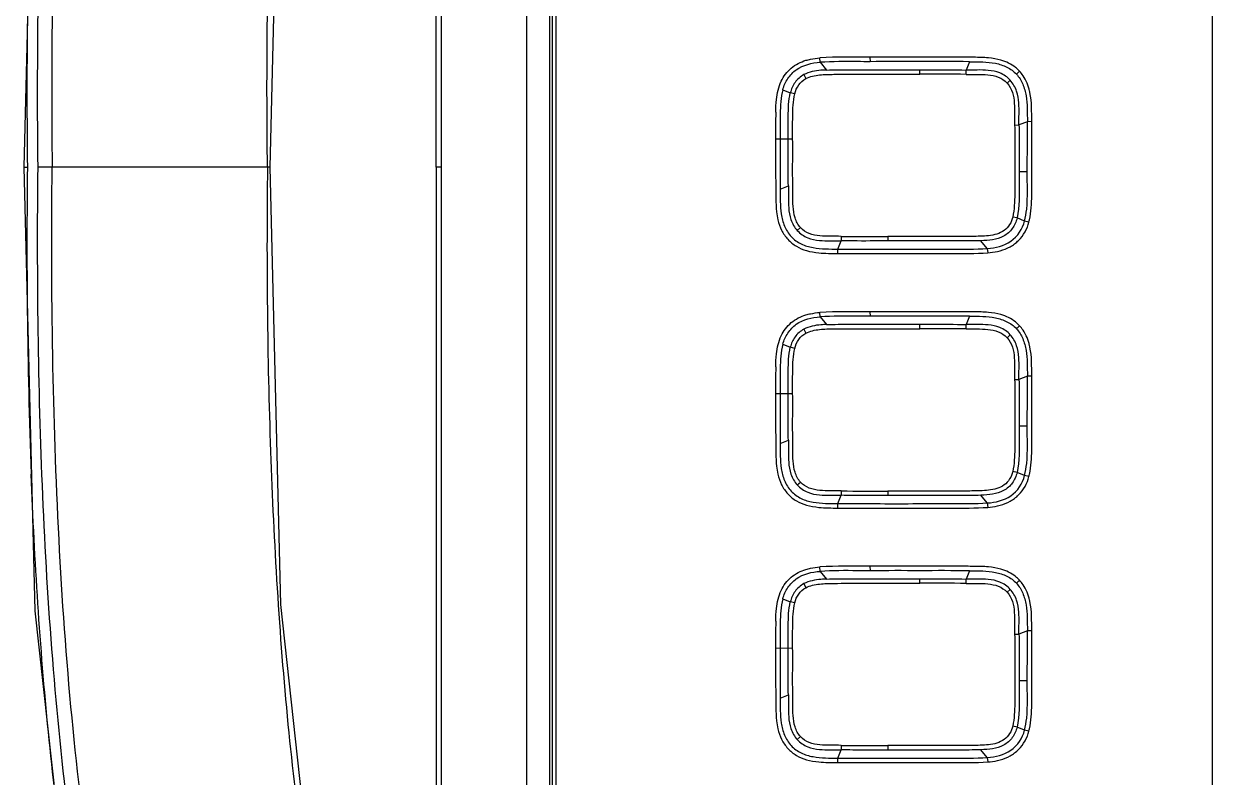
# Model space of a CAD drawing. Header units: millimetres. Extents: x 7426 to 8300, y 123 to 421.
# Drawn here: x 7946.02 to 7963.43, y 331.4 to 342.43 of the extents above; entities that cross this region are included whole.
import ezdxf

# ---------------------------------------------------------------- set-up
doc = ezdxf.new("R2010")
doc.units = ezdxf.units.MM
doc.layers.add('20_ALL_FEATURES', color=7, linetype='Continuous')

msp = doc.modelspace()

# ---------------------------------------------------------------- linework, layer by layer
at = {"layer": '20_ALL_FEATURES', "color": 7, "linetype": 'Continuous'}
for p, q in [((7963.407, 322.224), (7963.407, 358.437)), ((7953.712, 330.492), (7953.712, 350.168)), ((7953.749, 350.168), (7953.749, 330.492)), ((7953.799, 350.168), (7953.799, 330.492)), ((7957.668, 341.865), (7957.663, 341.93)), ((7957.668, 341.865), (7957.76, 341.752)), ((7958.396, 341.939), (7958.397, 341.874)), ((7959.853, 341.874), (7959.805, 341.752)), ((7957.429, 341.685), (7957.459, 341.626)), ((7959.125, 341.691), (7959.126, 341.756)), ((7959.804, 341.688), (7959.805, 341.752)), ((7960.538, 341.691), (7960.585, 341.734)), ((7960.448, 341.602), (7960.401, 341.56)), ((7957.121, 341.464), (7957.231, 341.419)), ((7957.295, 341.404), (7957.231, 341.419)), ((7960.699, 340.996), (7960.576, 340.948)), ((7960.763, 340.997), (7960.699, 340.996)), ((7960.512, 340.946), (7960.576, 340.948)), ((7957.265, 340.739), (7957.016, 340.738)), ((7946.017, 340.33), (7946.069, 340.33)), ((7946.017, 340.33), (7946.069, 340.33)), ((7949.619, 340.33), (7946.221, 340.33)), ((7952.124, 340.33), (7952.049, 340.33)), ((7960.579, 340.268), (7960.697, 340.268)), ((7957.082, 340.01), (7957.203, 340.058)), ((7960.548, 339.587), (7960.484, 339.601)), ((7960.659, 339.542), (7960.548, 339.587)), ((7957.333, 339.404), (7957.38, 339.446)), ((7960.722, 339.527), (7960.659, 339.542)), ((7957.928, 339.132), (7957.976, 339.254)), ((7957.977, 339.318), (7957.976, 339.254)), ((7958.655, 339.315), (7958.655, 339.25)), ((7960.113, 339.141), (7960.02, 339.254)), ((7957.927, 339.067), (7957.928, 339.132)), ((7960.113, 339.141), (7960.118, 339.077)), ((7957.668, 338.14), (7957.663, 338.205)), ((7958.396, 338.214), (7958.397, 338.149)), ((7957.668, 338.14), (7957.76, 338.027)), ((7959.125, 337.966), (7959.126, 338.031)), ((7959.804, 337.963), (7959.805, 338.027)), ((7959.853, 338.149), (7959.805, 338.027)), ((7957.429, 337.96), (7957.459, 337.901)), ((7960.448, 337.877), (7960.401, 337.835)), ((7960.538, 337.966), (7960.585, 338.009)), ((7957.121, 337.739), (7957.231, 337.694)), ((7957.295, 337.679), (7957.231, 337.694)), ((7960.512, 337.221), (7960.576, 337.223)), ((7960.699, 337.271), (7960.576, 337.223)), ((7960.763, 337.272), (7960.699, 337.271)), ((7957.265, 337.014), (7957.016, 337.013)), ((7960.579, 336.543), (7960.697, 336.543)), ((7957.082, 336.285), (7957.203, 336.333)), ((7960.548, 335.862), (7960.484, 335.876)), ((7960.659, 335.817), (7960.548, 335.862)), ((7960.722, 335.802), (7960.659, 335.817)), ((7957.333, 335.679), (7957.38, 335.721)), ((7957.977, 335.593), (7957.976, 335.529)), ((7958.655, 335.59), (7958.655, 335.525)), ((7957.927, 335.342), (7957.928, 335.407)), ((7957.928, 335.407), (7957.976, 335.529)), ((7960.113, 335.416), (7960.02, 335.529)), ((7960.113, 335.416), (7960.118, 335.352)), ((7957.668, 334.415), (7957.663, 334.48)), ((7957.668, 334.415), (7957.76, 334.302)), ((7958.396, 334.489), (7958.397, 334.424)), ((7959.853, 334.424), (7959.805, 334.302)), ((7957.429, 334.235), (7957.459, 334.176)), ((7959.125, 334.241), (7959.126, 334.306)), ((7959.804, 334.238), (7959.805, 334.302)), ((7960.538, 334.241), (7960.585, 334.284)), ((7957.121, 334.014), (7957.231, 333.969)), ((7960.448, 334.152), (7960.401, 334.11)), ((7957.295, 333.954), (7957.231, 333.969)), ((7960.512, 333.496), (7960.576, 333.498)), ((7960.699, 333.546), (7960.576, 333.498)), ((7960.763, 333.547), (7960.699, 333.546)), ((7957.265, 333.289), (7957.016, 333.288)), ((7960.579, 332.818), (7960.697, 332.818)), ((7957.082, 332.56), (7957.203, 332.608)), ((7960.548, 332.137), (7960.484, 332.151)), ((7960.659, 332.092), (7960.548, 332.137)), ((7957.333, 331.954), (7957.38, 331.996)), ((7960.722, 332.077), (7960.659, 332.092)), ((7957.928, 331.682), (7957.976, 331.804)), ((7957.977, 331.868), (7957.976, 331.804)), ((7958.655, 331.865), (7958.655, 331.8)), ((7960.113, 331.691), (7960.02, 331.804)), ((7957.927, 331.617), (7957.928, 331.682)), ((7960.113, 331.691), (7960.118, 331.627))]:
    msp.add_line(p, q, dxfattribs=at)
for points in [[(7950.033, 358.23), (7949.647, 358.185), (7949.173, 357.988), (7948.722, 357.616), (7948.297, 357.039), (7947.901, 356.234), (7947.522, 355.147), (7947.125, 353.637), (7946.67, 351.296), (7946.178, 346.822), (7946.017, 340.33)], [(7949.619, 340.33), (7949.775, 346.732), (7950.27, 351.243), (7950.715, 353.523), (7951.083, 354.928), (7951.293, 355.548)], [(7946.017, 340.33), (7946.178, 333.839), (7946.67, 329.364), (7947.125, 327.023), (7947.522, 325.513), (7947.901, 324.426), (7948.297, 323.621), (7948.722, 323.045), (7949.173, 322.673), (7949.647, 322.476), (7950.033, 322.43)], [(7951.293, 325.113), (7951.083, 325.733), (7950.715, 327.137), (7950.27, 329.418), (7949.775, 333.928), (7949.619, 340.33)]]:
    msp.add_lwpolyline(points, dxfattribs=at)
for centre, radius, start, end in [((12435.204, 344.763), 4483.082, 179.893245, 180.056657), ((8034.903, 341.433), 88.84, 179.35769, 180.71101), ((7959.86, 341.24), 0.895, 11.7077, 13.0723), ((7969.004, 340.891), 11.989, 178.8381, 180.7285), ((8034.911, 339.228), 88.848, 179.28903, 180.64392), ((7959.535, 339.815), 1.221, 346.3544, 347.9492), ((7960.091, 339.876), 0.797, 282.456, 285.4024), ((8033.441, 339.13), 87.377, 180.59096, 182.16046), ((7959.86, 337.515), 0.895, 11.7077, 13.0729), ((7969.004, 337.166), 11.989, 178.8381, 180.7285), ((7959.535, 336.09), 1.221, 346.3544, 347.9496), ((7960.091, 336.151), 0.797, 282.4561, 285.4024), ((7959.86, 333.79), 0.895, 11.7077, 13.0734), ((7969.004, 333.441), 11.989, 178.8381, 180.7285), ((7959.535, 332.365), 1.221, 346.3544, 347.95), ((7960.091, 332.426), 0.797, 282.4562, 285.4024)]:
    msp.add_arc(centre, radius, start, end, dxfattribs=at)
for points, knots in [([(7985.282, 321.799), (7983.233, 321.799), (7980.159, 321.799), (7976.06, 321.799), (7972.986, 321.799), (7969.913, 321.799), (7966.839, 321.799), (7964.277, 321.799), (7962.228, 321.799), (7960.691, 321.799), (7959.154, 321.799), (7957.618, 321.804), (7956.333, 321.826), (7955.319, 321.973), (7954.587, 322.229), (7953.995, 322.745), (7953.649, 323.443), (7953.478, 324.195), (7953.411, 324.961), (7953.393, 325.729), (7953.381, 326.754), (7953.372, 328.547), (7953.375, 331.108), (7953.374, 334.183), (7953.375, 337.256), (7953.374, 340.33), (7953.375, 343.404), (7953.374, 346.478), (7953.375, 349.551), (7953.372, 352.113), (7953.381, 353.907), (7953.393, 354.931), (7953.411, 355.699), (7953.478, 356.465), (7953.648, 357.216), (7953.994, 357.914), (7954.586, 358.433), (7955.322, 358.688), (7956.336, 358.834), (7957.619, 358.857), (7959.153, 358.861), (7960.691, 358.862), (7962.228, 358.862), (7964.277, 358.862), (7966.839, 358.862), (7969.913, 358.862), (7972.986, 358.862), (7976.06, 358.862), (7980.159, 358.862), (7983.233, 358.862), (7985.282, 358.862)], [0, 0, 0, 0, 0.062517, 0.093776, 0.125034, 0.156293, 0.187552, 0.21881, 0.23444, 0.250071, 0.265698, 0.281326, 0.296961, 0.304806, 0.312556, 0.320276, 0.32808, 0.335905, 0.343705, 0.351523, 0.359333, 0.374956, 0.406226, 0.437483, 0.468742, 0.5, 0.531259, 0.562517, 0.593774, 0.625025, 0.640673, 0.648483, 0.656295, 0.664089, 0.671906, 0.679693, 0.687443, 0.695242, 0.703089, 0.718652, 0.73431, 0.749928, 0.765561, 0.781189, 0.812448, 0.843707, 0.874966, 0.906224, 0.937483, 1, 1, 1, 1]), ([(7949.935, 357.88), (7949.78, 357.88), (7949.458, 357.829), (7949.025, 357.573), (7948.665, 357.191), (7948.267, 356.566), (7947.901, 355.681), (7947.567, 354.568), (7947.283, 353.426), (7947.042, 352.266), (7946.84, 351.094), (7946.618, 349.516), (7946.418, 347.529), (7946.277, 345.134), (7946.214, 342.733), (7946.211, 341.131), (7946.221, 340.33)], [0, 0, 0, 0, 0.024943, 0.05115, 0.07914, 0.108558, 0.169653, 0.232141, 0.295174, 0.358582, 0.42227, 0.486163, 0.614338, 0.742805, 0.871388, 1, 1, 1, 1]), ([(7950.033, 357.73), (7949.888, 357.73), (7949.587, 357.682), (7949.181, 357.443), (7948.841, 357.08), (7948.458, 356.478), (7948.1, 355.612), (7947.771, 354.514), (7947.489, 353.381), (7947.25, 352.228), (7947.05, 351.062), (7946.828, 349.491), (7946.629, 347.511), (7946.488, 345.123), (7946.425, 342.728), (7946.422, 341.129), (7946.433, 340.33)], [0, 0, 0, 0, 0.023606, 0.048307, 0.075034, 0.103573, 0.163883, 0.226339, 0.289659, 0.353409, 0.417485, 0.481807, 0.61094, 0.740475, 0.870209, 1, 1, 1, 1]), ([(7949.582, 340.33), (7949.566, 341.626), (7949.588, 344.215), (7949.763, 347.446), (7950.041, 350.01), (7950.331, 351.911), (7950.655, 353.471), (7950.974, 354.694), (7951.158, 355.293), (7951.262, 355.587)], [0, 0, 0, 0, 0.252203, 0.503932, 0.629338, 0.754143, 0.877991, 0.939375, 1, 1, 1, 1]), ([(7957.097, 341.587), (7957.132, 341.66), (7957.233, 341.794), (7957.382, 341.871), (7957.459, 341.894)], [0, 0, 0, 0, 0.500046, 1, 1, 1, 1]), ([(7957.121, 341.464), (7957.136, 341.522), (7957.186, 341.633), (7957.356, 341.812), (7957.546, 341.858), (7957.668, 341.865)], [0, 0, 0, 0, 0.248711, 0.495232, 1, 1, 1, 1]), ([(7958.397, 341.874), (7958.335, 341.874), (7958.092, 341.875), (7957.849, 341.878), (7957.668, 341.865)], [0, 0, 0, 0, 0.25249, 1, 1, 1, 1]), ([(7960.13, 341.93), (7960.058, 341.937), (7959.914, 341.938), (7959.697, 341.94), (7959.48, 341.94), (7959.191, 341.94), (7958.83, 341.94), (7958.541, 341.94), (7958.396, 341.939)], [0, 0, 0, 0, 0.124941, 0.249888, 0.374902, 0.499916, 0.749955, 1, 1, 1, 1]), ([(7959.853, 341.874), (7959.61, 341.876), (7959.125, 341.874), (7958.639, 341.876), (7958.397, 341.874)], [0, 0, 0, 0, 0.499917, 1, 1, 1, 1]), ([(7959.853, 341.874), (7959.918, 341.874), (7960.044, 341.874), (7960.23, 341.857), (7960.402, 341.804), (7960.5, 341.734), (7960.538, 341.691)], [0, 0, 0, 0, 0.265451, 0.520375, 0.764192, 1, 1, 1, 1]), ([(7960.585, 341.734), (7960.567, 341.755), (7960.489, 341.828), (7960.389, 341.875), (7960.312, 341.897)], [0, 0, 0, 0, 0.252349, 1, 1, 1, 1]), ([(7957.429, 341.685), (7957.379, 341.657), (7957.291, 341.579), (7957.244, 341.473), (7957.231, 341.419)], [0, 0, 0, 0, 0.505368, 1, 1, 1, 1]), ([(7957.76, 341.752), (7957.733, 341.752), (7957.621, 341.746), (7957.505, 341.724), (7957.429, 341.685)], [0, 0, 0, 0, 0.238748, 1, 1, 1, 1]), ([(7957.459, 341.626), (7957.521, 341.658), (7957.66, 341.687), (7957.868, 341.689), (7958.078, 341.692), (7958.358, 341.69), (7958.707, 341.692), (7958.986, 341.691), (7959.125, 341.691)], [0, 0, 0, 0, 0.123776, 0.2487, 0.374088, 0.499483, 0.749862, 1, 1, 1, 1]), ([(7957.76, 341.752), (7957.875, 341.756), (7958.103, 341.757), (7958.558, 341.755), (7958.899, 341.756), (7959.126, 341.756)], [0, 0, 0, 0, 0.251571, 0.501285, 1, 1, 1, 1]), ([(7959.126, 341.756), (7959.182, 341.756), (7959.409, 341.756), (7959.635, 341.757), (7959.805, 341.752)], [0, 0, 0, 0, 0.249089, 1, 1, 1, 1]), ([(7959.804, 341.688), (7959.856, 341.687), (7959.961, 341.689), (7960.119, 341.686), (7960.275, 341.658), (7960.367, 341.599), (7960.401, 341.56)], [0, 0, 0, 0, 0.25084, 0.501437, 0.751457, 1, 1, 1, 1]), ([(7960.448, 341.602), (7960.408, 341.649), (7960.303, 341.719), (7960.077, 341.762), (7959.912, 341.749), (7959.805, 341.752)], [0, 0, 0, 0, 0.273354, 0.530096, 1, 1, 1, 1]), ([(7960.538, 341.691), (7960.578, 341.649), (7960.64, 341.547), (7960.685, 341.373), (7960.698, 341.187), (7960.698, 341.06), (7960.699, 340.996)], [0, 0, 0, 0, 0.236253, 0.480249, 0.734815, 1, 1, 1, 1]), ([(7960.732, 341.443), (7960.713, 341.523), (7960.673, 341.628), (7960.604, 341.714), (7960.585, 341.734)], [0, 0, 0, 0, 0.747997, 1, 1, 1, 1]), ([(7957.295, 341.404), (7957.305, 341.45), (7957.345, 341.539), (7957.418, 341.604), (7957.459, 341.626)], [0, 0, 0, 0, 0.500804, 1, 1, 1, 1]), ([(7960.401, 341.56), (7960.437, 341.521), (7960.489, 341.424), (7960.519, 341.212), (7960.509, 341.052), (7960.512, 340.946)], [0, 0, 0, 0, 0.248897, 0.498909, 1, 1, 1, 1]), ([(7960.576, 340.948), (7960.573, 341.055), (7960.586, 341.221), (7960.55, 341.448), (7960.49, 341.557), (7960.448, 341.602)], [0, 0, 0, 0, 0.472304, 0.728882, 1, 1, 1, 1]), ([(7957.121, 341.464), (7957.089, 341.35), (7957.08, 341.104), (7957.081, 340.862), (7957.081, 340.738)], [0, 0, 0, 0, 0.489412, 1, 1, 1, 1]), ([(7957.2, 340.739), (7957.2, 340.85), (7957.199, 341.077), (7957.205, 341.306), (7957.231, 341.419)], [0, 0, 0, 0, 0.490642, 1, 1, 1, 1]), ([(7957.265, 340.739), (7957.265, 340.85), (7957.264, 341.071), (7957.27, 341.296), (7957.295, 341.404)], [0, 0, 0, 0, 0.500472, 1, 1, 1, 1]), ([(7960.729, 339.56), (7960.754, 339.677), (7960.767, 339.857), (7960.763, 340.095), (7960.761, 340.335), (7960.765, 340.636), (7960.765, 340.876), (7960.763, 340.997)], [0, 0, 0, 0, 0.248735, 0.373294, 0.49791, 0.748965, 1, 1, 1, 1]), ([(7960.512, 340.946), (7960.515, 340.834), (7960.517, 340.61), (7960.511, 340.273), (7960.52, 339.937), (7960.507, 339.711), (7960.484, 339.601)], [0, 0, 0, 0, 0.249597, 0.499209, 0.749779, 1, 1, 1, 1]), ([(7960.576, 340.948), (7960.578, 340.891), (7960.583, 340.664), (7960.579, 340.437), (7960.579, 340.268)], [0, 0, 0, 0, 0.251419, 1, 1, 1, 1]), ([(7957.016, 340.738), (7957.016, 340.593), (7957.015, 340.376), (7957.017, 340.087), (7957.017, 339.942), (7957.019, 339.87)], [0, 0, 0, 0, 0.500007, 0.750014, 1, 1, 1, 1]), ([(7957.081, 340.738), (7957.082, 340.556), (7957.081, 340.313), (7957.081, 340.071), (7957.082, 340.01)], [0, 0, 0, 0, 0.75103, 1, 1, 1, 1]), ([(7957.203, 340.058), (7957.199, 340.172), (7957.2, 340.399), (7957.2, 340.625), (7957.2, 340.739)], [0, 0, 0, 0, 0.501988, 1, 1, 1, 1]), ([(7957.38, 339.446), (7957.343, 339.487), (7957.29, 339.589), (7957.268, 339.755), (7957.268, 339.894), (7957.269, 340.005), (7957.266, 340.115), (7957.264, 340.251), (7957.266, 340.468), (7957.266, 340.63), (7957.265, 340.739)], [0, 0, 0, 0, 0.12594, 0.252532, 0.379348, 0.442814, 0.505656, 0.629246, 0.752832, 1, 1, 1, 1]), ([(7946.221, 340.33), (7946.211, 339.529), (7946.214, 337.927), (7946.277, 335.526), (7946.418, 333.131), (7946.618, 331.144), (7946.84, 329.567), (7947.042, 328.394), (7947.283, 327.235), (7947.567, 326.093), (7947.901, 324.979), (7948.267, 324.094), (7948.665, 323.47), (7949.025, 323.087), (7949.458, 322.832), (7949.78, 322.78), (7949.935, 322.78)], [0, 0, 0, 0, 0.128612, 0.257195, 0.385662, 0.513837, 0.57773, 0.641418, 0.704826, 0.767859, 0.830347, 0.891442, 0.92086, 0.94885, 0.975057, 1, 1, 1, 1]), ([(7950.033, 322.93), (7949.92, 322.93), (7949.697, 322.957), (7949.271, 323.136), (7948.809, 323.586), (7948.388, 324.332), (7948.033, 325.255), (7947.731, 326.3), (7947.363, 327.81), (7946.999, 329.804), (7946.699, 332.301), (7946.514, 334.908), (7946.427, 337.596), (7946.421, 339.413), (7946.433, 340.33)], [0, 0, 0, 0, 0.018361, 0.036006, 0.074082, 0.120241, 0.17447, 0.234297, 0.296744, 0.426814, 0.563209, 0.704991, 0.851051, 1, 1, 1, 1]), ([(7949.582, 340.33), (7949.565, 338.943), (7949.592, 336.22), (7949.79, 332.861), (7950.09, 330.284), (7950.386, 328.454), (7950.764, 326.72), (7951.074, 325.604), (7951.261, 325.074)], [0, 0, 0, 0, 0.269971, 0.52993, 0.654577, 0.774951, 0.89069, 1, 1, 1, 1]), ([(7952.049, 340.33), (7952.049, 339.461), (7952.049, 337.724), (7952.049, 335.118), (7952.05, 332.511), (7952.049, 330.339), (7952.049, 328.602), (7952.049, 327.299), (7952.056, 325.995), (7952.07, 324.694), (7952.179, 323.607), (7952.441, 322.776), (7952.846, 322.006), (7953.608, 321.201), (7954.412, 320.832), (7954.828, 320.712)], [0, 0, 0, 0, 0.125098, 0.250203, 0.375311, 0.500416, 0.562964, 0.62551, 0.688063, 0.750611, 0.813082, 0.844309, 0.875544, 0.937742, 1, 1, 1, 1]), ([(7952.124, 340.33), (7952.124, 339.465), (7952.124, 337.734), (7952.125, 335.138), (7952.125, 332.541), (7952.124, 330.378), (7952.125, 328.647), (7952.127, 327.349), (7952.129, 326.05), (7952.166, 324.753), (7952.319, 323.461), (7952.782, 322.226), (7953.703, 321.263), (7954.515, 320.917), (7954.933, 320.807)], [0, 0, 0, 0, 0.12509, 0.250181, 0.375271, 0.500361, 0.562907, 0.625448, 0.688004, 0.75055, 0.813063, 0.875379, 0.937632, 1, 1, 1, 1]), ([(7960.579, 340.268), (7960.579, 340.212), (7960.582, 339.986), (7960.582, 339.756), (7960.548, 339.587)], [0, 0, 0, 0, 0.244294, 1, 1, 1, 1]), ([(7960.659, 339.542), (7960.673, 339.6), (7960.712, 339.84), (7960.696, 340.084), (7960.697, 340.268)], [0, 0, 0, 0, 0.243345, 1, 1, 1, 1]), ([(7957.082, 340.01), (7957.083, 339.949), (7957.082, 339.828), (7957.094, 339.645), (7957.137, 339.466), (7957.234, 339.307), (7957.385, 339.197), (7957.563, 339.148), (7957.745, 339.132), (7957.867, 339.132), (7957.928, 339.132)], [0, 0, 0, 0, 0.125126, 0.250247, 0.375232, 0.500127, 0.624926, 0.749789, 0.874888, 1, 1, 1, 1]), ([(7957.203, 340.058), (7957.207, 339.95), (7957.194, 339.784), (7957.231, 339.558), (7957.291, 339.449), (7957.333, 339.404)], [0, 0, 0, 0, 0.472662, 0.729153, 1, 1, 1, 1]), ([(7960.484, 339.601), (7960.469, 339.525), (7960.374, 339.375), (7960.17, 339.327), (7960.009, 339.319), (7959.845, 339.315), (7959.639, 339.315), (7959.393, 339.316), (7959.065, 339.315), (7958.819, 339.315), (7958.655, 339.315)], [0, 0, 0, 0, 0.119347, 0.242862, 0.305628, 0.368843, 0.495253, 0.621674, 0.747827, 1, 1, 1, 1]), ([(7960.548, 339.587), (7960.536, 339.532), (7960.489, 339.425), (7960.357, 339.31), (7960.19, 339.263), (7960.077, 339.256), (7960.02, 339.254)], [0, 0, 0, 0, 0.249822, 0.499324, 0.749358, 1, 1, 1, 1]), ([(7957.049, 339.561), (7957.062, 339.508), (7957.097, 339.405), (7957.188, 339.269), (7957.315, 339.165), (7957.416, 339.124), (7957.468, 339.109)], [0, 0, 0, 0, 0.250443, 0.500467, 0.750303, 1, 1, 1, 1]), ([(7957.977, 339.318), (7957.925, 339.32), (7957.82, 339.318), (7957.662, 339.321), (7957.506, 339.348), (7957.414, 339.407), (7957.38, 339.446)], [0, 0, 0, 0, 0.250844, 0.501444, 0.751469, 1, 1, 1, 1]), ([(7960.113, 339.141), (7960.233, 339.148), (7960.481, 339.206), (7960.631, 339.426), (7960.659, 339.542)], [0, 0, 0, 0, 0.502083, 1, 1, 1, 1]), ([(7960.302, 339.107), (7960.352, 339.121), (7960.45, 339.159), (7960.617, 339.284), (7960.698, 339.427), (7960.722, 339.527)], [0, 0, 0, 0, 0.251315, 0.502382, 1, 1, 1, 1]), ([(7957.333, 339.404), (7957.373, 339.357), (7957.478, 339.287), (7957.704, 339.245), (7957.869, 339.257), (7957.976, 339.254)], [0, 0, 0, 0, 0.273445, 0.530154, 1, 1, 1, 1]), ([(7958.655, 339.25), (7958.486, 339.251), (7958.259, 339.248), (7958.032, 339.252), (7957.976, 339.254)], [0, 0, 0, 0, 0.749056, 1, 1, 1, 1]), ([(7960.02, 339.254), (7959.906, 339.25), (7959.678, 339.25), (7959.223, 339.251), (7958.882, 339.25), (7958.655, 339.25)], [0, 0, 0, 0, 0.251568, 0.501284, 1, 1, 1, 1]), ([(7957.927, 339.067), (7958.11, 339.066), (7958.476, 339.066), (7959.024, 339.065), (7959.571, 339.068), (7959.936, 339.064), (7960.118, 339.077)], [0, 0, 0, 0, 0.250359, 0.500724, 0.750729, 1, 1, 1, 1]), ([(7957.928, 339.132), (7958.111, 339.131), (7958.476, 339.132), (7959.024, 339.13), (7959.57, 339.134), (7959.933, 339.128), (7960.113, 339.141)], [0, 0, 0, 0, 0.250667, 0.501646, 0.752406, 1, 1, 1, 1]), ([(7960.13, 338.205), (7960.058, 338.212), (7959.914, 338.213), (7959.697, 338.215), (7959.48, 338.215), (7959.191, 338.215), (7958.83, 338.215), (7958.541, 338.215), (7958.396, 338.214)], [0, 0, 0, 0, 0.124941, 0.249888, 0.374902, 0.499916, 0.749955, 1, 1, 1, 1]), ([(7957.097, 337.862), (7957.132, 337.935), (7957.233, 338.069), (7957.382, 338.146), (7957.459, 338.169)], [0, 0, 0, 0, 0.500046, 1, 1, 1, 1]), ([(7957.121, 337.739), (7957.136, 337.797), (7957.186, 337.908), (7957.356, 338.087), (7957.546, 338.133), (7957.668, 338.14)], [0, 0, 0, 0, 0.248711, 0.495232, 1, 1, 1, 1]), ([(7957.76, 338.027), (7957.733, 338.027), (7957.621, 338.021), (7957.505, 337.999), (7957.429, 337.96)], [0, 0, 0, 0, 0.238748, 1, 1, 1, 1]), ([(7958.397, 338.149), (7958.335, 338.149), (7958.092, 338.15), (7957.849, 338.153), (7957.668, 338.14)], [0, 0, 0, 0, 0.25249, 1, 1, 1, 1]), ([(7957.76, 338.027), (7957.875, 338.031), (7958.103, 338.032), (7958.558, 338.03), (7958.899, 338.031), (7959.126, 338.031)], [0, 0, 0, 0, 0.251571, 0.501285, 1, 1, 1, 1]), ([(7959.853, 338.149), (7959.61, 338.151), (7959.125, 338.149), (7958.639, 338.151), (7958.397, 338.149)], [0, 0, 0, 0, 0.499917, 1, 1, 1, 1]), ([(7959.126, 338.031), (7959.182, 338.031), (7959.409, 338.031), (7959.635, 338.032), (7959.805, 338.027)], [0, 0, 0, 0, 0.249089, 1, 1, 1, 1]), ([(7960.448, 337.877), (7960.408, 337.924), (7960.303, 337.994), (7960.077, 338.037), (7959.912, 338.024), (7959.805, 338.027)], [0, 0, 0, 0, 0.273354, 0.530096, 1, 1, 1, 1]), ([(7959.853, 338.149), (7959.918, 338.149), (7960.044, 338.149), (7960.23, 338.132), (7960.402, 338.079), (7960.5, 338.009), (7960.538, 337.966)], [0, 0, 0, 0, 0.265451, 0.520375, 0.764192, 1, 1, 1, 1]), ([(7960.585, 338.009), (7960.567, 338.03), (7960.489, 338.103), (7960.389, 338.15), (7960.312, 338.172)], [0, 0, 0, 0, 0.252349, 1, 1, 1, 1]), ([(7957.429, 337.96), (7957.379, 337.932), (7957.291, 337.854), (7957.244, 337.748), (7957.231, 337.694)], [0, 0, 0, 0, 0.505368, 1, 1, 1, 1]), ([(7957.295, 337.679), (7957.305, 337.725), (7957.345, 337.813), (7957.418, 337.879), (7957.459, 337.901)], [0, 0, 0, 0, 0.500804, 1, 1, 1, 1]), ([(7957.459, 337.901), (7957.521, 337.933), (7957.66, 337.962), (7957.868, 337.964), (7958.078, 337.967), (7958.358, 337.965), (7958.707, 337.967), (7958.986, 337.966), (7959.125, 337.966)], [0, 0, 0, 0, 0.123776, 0.2487, 0.374088, 0.499483, 0.749862, 1, 1, 1, 1]), ([(7959.804, 337.963), (7959.856, 337.962), (7959.961, 337.964), (7960.119, 337.961), (7960.275, 337.933), (7960.367, 337.874), (7960.401, 337.835)], [0, 0, 0, 0, 0.25084, 0.501437, 0.751457, 1, 1, 1, 1]), ([(7960.576, 337.223), (7960.573, 337.33), (7960.586, 337.496), (7960.55, 337.723), (7960.49, 337.832), (7960.448, 337.877)], [0, 0, 0, 0, 0.472304, 0.728882, 1, 1, 1, 1]), ([(7960.538, 337.966), (7960.578, 337.924), (7960.64, 337.822), (7960.685, 337.648), (7960.698, 337.462), (7960.698, 337.335), (7960.699, 337.271)], [0, 0, 0, 0, 0.236253, 0.480249, 0.734815, 1, 1, 1, 1]), ([(7960.732, 337.718), (7960.713, 337.798), (7960.673, 337.903), (7960.604, 337.989), (7960.585, 338.009)], [0, 0, 0, 0, 0.747997, 1, 1, 1, 1]), ([(7957.121, 337.739), (7957.089, 337.625), (7957.08, 337.379), (7957.081, 337.137), (7957.081, 337.013)], [0, 0, 0, 0, 0.489412, 1, 1, 1, 1]), ([(7957.2, 337.014), (7957.2, 337.125), (7957.199, 337.352), (7957.205, 337.581), (7957.231, 337.694)], [0, 0, 0, 0, 0.490642, 1, 1, 1, 1]), ([(7957.265, 337.014), (7957.265, 337.125), (7957.264, 337.346), (7957.27, 337.571), (7957.295, 337.679)], [0, 0, 0, 0, 0.500472, 1, 1, 1, 1]), ([(7960.401, 337.835), (7960.437, 337.796), (7960.489, 337.699), (7960.519, 337.487), (7960.509, 337.327), (7960.512, 337.221)], [0, 0, 0, 0, 0.248897, 0.498909, 1, 1, 1, 1]), ([(7960.512, 337.221), (7960.515, 337.109), (7960.517, 336.885), (7960.511, 336.548), (7960.52, 336.212), (7960.507, 335.986), (7960.484, 335.876)], [0, 0, 0, 0, 0.249597, 0.499209, 0.749779, 1, 1, 1, 1]), ([(7960.576, 337.223), (7960.578, 337.166), (7960.583, 336.939), (7960.579, 336.712), (7960.579, 336.543)], [0, 0, 0, 0, 0.251419, 1, 1, 1, 1]), ([(7960.729, 335.835), (7960.754, 335.952), (7960.767, 336.132), (7960.763, 336.37), (7960.761, 336.61), (7960.765, 336.911), (7960.765, 337.151), (7960.763, 337.272)], [0, 0, 0, 0, 0.248735, 0.373294, 0.49791, 0.748965, 1, 1, 1, 1]), ([(7957.016, 337.013), (7957.016, 336.868), (7957.015, 336.651), (7957.017, 336.362), (7957.017, 336.217), (7957.019, 336.145)], [0, 0, 0, 0, 0.500007, 0.750014, 1, 1, 1, 1]), ([(7957.081, 337.013), (7957.082, 336.831), (7957.081, 336.588), (7957.081, 336.346), (7957.082, 336.285)], [0, 0, 0, 0, 0.75103, 1, 1, 1, 1]), ([(7957.203, 336.333), (7957.199, 336.447), (7957.2, 336.674), (7957.2, 336.9), (7957.2, 337.014)], [0, 0, 0, 0, 0.501988, 1, 1, 1, 1]), ([(7957.38, 335.721), (7957.343, 335.762), (7957.29, 335.864), (7957.268, 336.03), (7957.268, 336.169), (7957.269, 336.28), (7957.266, 336.39), (7957.264, 336.526), (7957.266, 336.743), (7957.266, 336.905), (7957.265, 337.014)], [0, 0, 0, 0, 0.12594, 0.252532, 0.379348, 0.442814, 0.505656, 0.629246, 0.752832, 1, 1, 1, 1]), ([(7960.579, 336.543), (7960.579, 336.487), (7960.582, 336.261), (7960.582, 336.031), (7960.548, 335.862)], [0, 0, 0, 0, 0.244294, 1, 1, 1, 1]), ([(7960.659, 335.817), (7960.673, 335.875), (7960.712, 336.115), (7960.696, 336.359), (7960.697, 336.543)], [0, 0, 0, 0, 0.243345, 1, 1, 1, 1]), ([(7957.082, 336.285), (7957.083, 336.224), (7957.082, 336.103), (7957.094, 335.92), (7957.137, 335.741), (7957.234, 335.582), (7957.385, 335.472), (7957.563, 335.423), (7957.745, 335.407), (7957.867, 335.407), (7957.928, 335.407)], [0, 0, 0, 0, 0.125126, 0.250247, 0.375232, 0.500127, 0.624926, 0.749789, 0.874888, 1, 1, 1, 1]), ([(7957.203, 336.333), (7957.207, 336.225), (7957.194, 336.059), (7957.231, 335.833), (7957.291, 335.724), (7957.333, 335.679)], [0, 0, 0, 0, 0.472662, 0.729153, 1, 1, 1, 1]), ([(7949.935, 322.58), (7949.699, 322.58), (7949.197, 322.705), (7948.604, 323.235), (7948.162, 323.95), (7947.818, 324.765), (7947.539, 325.629), (7947.217, 326.819), (7946.886, 328.338), (7946.586, 330.189), (7946.366, 332.061), (7946.214, 333.945), (7946.15, 335.206), (7946.126, 335.836)], [0, 0, 0, 0, 0.049041, 0.102384, 0.16083, 0.222378, 0.285434, 0.349263, 0.478044, 0.607815, 0.738211, 0.868996, 1, 1, 1, 1]), ([(7957.049, 335.836), (7957.062, 335.783), (7957.097, 335.68), (7957.188, 335.544), (7957.315, 335.44), (7957.416, 335.399), (7957.468, 335.384)], [0, 0, 0, 0, 0.250443, 0.500467, 0.750303, 1, 1, 1, 1]), ([(7960.484, 335.876), (7960.469, 335.8), (7960.374, 335.65), (7960.17, 335.602), (7960.009, 335.594), (7959.845, 335.59), (7959.639, 335.59), (7959.393, 335.591), (7959.065, 335.59), (7958.819, 335.59), (7958.655, 335.59)], [0, 0, 0, 0, 0.119347, 0.242862, 0.305628, 0.368843, 0.495253, 0.621674, 0.747827, 1, 1, 1, 1]), ([(7960.548, 335.862), (7960.536, 335.807), (7960.489, 335.7), (7960.357, 335.585), (7960.19, 335.538), (7960.077, 335.531), (7960.02, 335.529)], [0, 0, 0, 0, 0.249822, 0.499324, 0.749358, 1, 1, 1, 1]), ([(7960.113, 335.416), (7960.233, 335.423), (7960.481, 335.481), (7960.631, 335.701), (7960.659, 335.817)], [0, 0, 0, 0, 0.502083, 1, 1, 1, 1]), ([(7960.302, 335.382), (7960.352, 335.396), (7960.45, 335.434), (7960.617, 335.559), (7960.698, 335.702), (7960.722, 335.802)], [0, 0, 0, 0, 0.251315, 0.502382, 1, 1, 1, 1]), ([(7957.333, 335.679), (7957.373, 335.632), (7957.478, 335.562), (7957.704, 335.52), (7957.869, 335.532), (7957.976, 335.529)], [0, 0, 0, 0, 0.273445, 0.530154, 1, 1, 1, 1]), ([(7957.977, 335.593), (7957.925, 335.595), (7957.82, 335.593), (7957.662, 335.596), (7957.506, 335.623), (7957.414, 335.682), (7957.38, 335.721)], [0, 0, 0, 0, 0.250844, 0.501444, 0.751469, 1, 1, 1, 1]), ([(7957.928, 335.407), (7958.111, 335.406), (7958.476, 335.406), (7959.024, 335.405), (7959.57, 335.409), (7959.933, 335.403), (7960.113, 335.416)], [0, 0, 0, 0, 0.250667, 0.501646, 0.752406, 1, 1, 1, 1]), ([(7958.655, 335.525), (7958.486, 335.526), (7958.259, 335.523), (7958.032, 335.527), (7957.976, 335.529)], [0, 0, 0, 0, 0.749056, 1, 1, 1, 1]), ([(7960.02, 335.529), (7959.906, 335.525), (7959.678, 335.525), (7959.223, 335.526), (7958.882, 335.525), (7958.655, 335.525)], [0, 0, 0, 0, 0.251568, 0.501284, 1, 1, 1, 1]), ([(7957.927, 335.342), (7958.11, 335.341), (7958.476, 335.341), (7959.024, 335.34), (7959.571, 335.343), (7959.936, 335.339), (7960.118, 335.352)], [0, 0, 0, 0, 0.250359, 0.500724, 0.750729, 1, 1, 1, 1]), ([(7957.097, 334.137), (7957.132, 334.21), (7957.233, 334.344), (7957.382, 334.421), (7957.459, 334.444)], [0, 0, 0, 0, 0.500046, 1, 1, 1, 1]), ([(7957.121, 334.014), (7957.136, 334.072), (7957.186, 334.183), (7957.356, 334.362), (7957.546, 334.408), (7957.668, 334.415)], [0, 0, 0, 0, 0.248711, 0.495232, 1, 1, 1, 1]), ([(7958.397, 334.424), (7958.335, 334.424), (7958.092, 334.425), (7957.849, 334.428), (7957.668, 334.415)], [0, 0, 0, 0, 0.25249, 1, 1, 1, 1]), ([(7960.13, 334.48), (7960.058, 334.487), (7959.914, 334.488), (7959.697, 334.49), (7959.48, 334.49), (7959.191, 334.49), (7958.83, 334.49), (7958.541, 334.49), (7958.396, 334.489)], [0, 0, 0, 0, 0.124941, 0.249888, 0.374902, 0.499916, 0.749955, 1, 1, 1, 1]), ([(7959.853, 334.424), (7959.61, 334.426), (7959.125, 334.424), (7958.639, 334.426), (7958.397, 334.424)], [0, 0, 0, 0, 0.499917, 1, 1, 1, 1]), ([(7959.853, 334.424), (7959.918, 334.424), (7960.044, 334.424), (7960.23, 334.407), (7960.402, 334.354), (7960.5, 334.284), (7960.538, 334.241)], [0, 0, 0, 0, 0.265451, 0.520375, 0.764192, 1, 1, 1, 1]), ([(7960.585, 334.284), (7960.567, 334.305), (7960.489, 334.378), (7960.389, 334.425), (7960.312, 334.447)], [0, 0, 0, 0, 0.252349, 1, 1, 1, 1]), ([(7957.429, 334.235), (7957.379, 334.207), (7957.291, 334.129), (7957.244, 334.023), (7957.231, 333.969)], [0, 0, 0, 0, 0.505368, 1, 1, 1, 1]), ([(7957.76, 334.302), (7957.733, 334.302), (7957.621, 334.296), (7957.505, 334.274), (7957.429, 334.235)], [0, 0, 0, 0, 0.238748, 1, 1, 1, 1]), ([(7957.459, 334.176), (7957.521, 334.208), (7957.66, 334.237), (7957.868, 334.239), (7958.078, 334.242), (7958.358, 334.24), (7958.707, 334.242), (7958.986, 334.241), (7959.125, 334.241)], [0, 0, 0, 0, 0.123776, 0.2487, 0.374088, 0.499483, 0.749862, 1, 1, 1, 1]), ([(7957.76, 334.302), (7957.875, 334.306), (7958.103, 334.307), (7958.558, 334.305), (7958.899, 334.306), (7959.126, 334.306)], [0, 0, 0, 0, 0.251571, 0.501285, 1, 1, 1, 1]), ([(7959.126, 334.306), (7959.182, 334.306), (7959.409, 334.306), (7959.635, 334.307), (7959.805, 334.302)], [0, 0, 0, 0, 0.249089, 1, 1, 1, 1]), ([(7959.804, 334.238), (7959.856, 334.237), (7959.961, 334.239), (7960.119, 334.236), (7960.275, 334.208), (7960.367, 334.149), (7960.401, 334.11)], [0, 0, 0, 0, 0.25084, 0.501437, 0.751457, 1, 1, 1, 1]), ([(7960.448, 334.152), (7960.408, 334.199), (7960.303, 334.269), (7960.077, 334.312), (7959.912, 334.299), (7959.805, 334.302)], [0, 0, 0, 0, 0.273354, 0.530096, 1, 1, 1, 1]), ([(7960.538, 334.241), (7960.578, 334.199), (7960.64, 334.097), (7960.685, 333.923), (7960.698, 333.737), (7960.698, 333.61), (7960.699, 333.546)], [0, 0, 0, 0, 0.236253, 0.480249, 0.734815, 1, 1, 1, 1]), ([(7960.732, 333.993), (7960.713, 334.073), (7960.673, 334.178), (7960.604, 334.264), (7960.585, 334.284)], [0, 0, 0, 0, 0.747997, 1, 1, 1, 1]), ([(7957.121, 334.014), (7957.089, 333.9), (7957.08, 333.654), (7957.081, 333.412), (7957.081, 333.288)], [0, 0, 0, 0, 0.489412, 1, 1, 1, 1]), ([(7957.295, 333.954), (7957.305, 334), (7957.345, 334.088), (7957.418, 334.154), (7957.459, 334.176)], [0, 0, 0, 0, 0.500804, 1, 1, 1, 1]), ([(7960.401, 334.11), (7960.437, 334.071), (7960.489, 333.974), (7960.519, 333.762), (7960.509, 333.602), (7960.512, 333.496)], [0, 0, 0, 0, 0.248897, 0.498909, 1, 1, 1, 1]), ([(7960.576, 333.498), (7960.573, 333.605), (7960.586, 333.771), (7960.55, 333.998), (7960.49, 334.107), (7960.448, 334.152)], [0, 0, 0, 0, 0.472304, 0.728882, 1, 1, 1, 1]), ([(7957.2, 333.288), (7957.2, 333.4), (7957.199, 333.627), (7957.205, 333.856), (7957.231, 333.969)], [0, 0, 0, 0, 0.490642, 1, 1, 1, 1]), ([(7957.265, 333.289), (7957.265, 333.4), (7957.264, 333.621), (7957.27, 333.846), (7957.295, 333.954)], [0, 0, 0, 0, 0.500472, 1, 1, 1, 1]), ([(7960.512, 333.496), (7960.515, 333.384), (7960.517, 333.16), (7960.511, 332.823), (7960.52, 332.487), (7960.507, 332.261), (7960.484, 332.151)], [0, 0, 0, 0, 0.249597, 0.499209, 0.749779, 1, 1, 1, 1]), ([(7960.576, 333.498), (7960.578, 333.441), (7960.583, 333.214), (7960.579, 332.987), (7960.579, 332.818)], [0, 0, 0, 0, 0.251419, 1, 1, 1, 1]), ([(7960.729, 332.11), (7960.754, 332.227), (7960.767, 332.407), (7960.763, 332.645), (7960.761, 332.885), (7960.765, 333.186), (7960.765, 333.426), (7960.763, 333.547)], [0, 0, 0, 0, 0.248735, 0.373294, 0.49791, 0.748965, 1, 1, 1, 1]), ([(7957.016, 333.288), (7957.016, 333.143), (7957.015, 332.926), (7957.017, 332.637), (7957.017, 332.492), (7957.019, 332.42)], [0, 0, 0, 0, 0.500007, 0.750014, 1, 1, 1, 1]), ([(7957.081, 333.288), (7957.082, 333.106), (7957.081, 332.863), (7957.081, 332.621), (7957.082, 332.56)], [0, 0, 0, 0, 0.75103, 1, 1, 1, 1]), ([(7957.203, 332.608), (7957.199, 332.722), (7957.2, 332.949), (7957.2, 333.175), (7957.2, 333.288)], [0, 0, 0, 0, 0.501988, 1, 1, 1, 1]), ([(7957.38, 331.996), (7957.343, 332.037), (7957.29, 332.139), (7957.268, 332.305), (7957.268, 332.444), (7957.269, 332.555), (7957.266, 332.665), (7957.264, 332.801), (7957.266, 333.018), (7957.266, 333.18), (7957.265, 333.289)], [0, 0, 0, 0, 0.12594, 0.252532, 0.379348, 0.442814, 0.505656, 0.629246, 0.752832, 1, 1, 1, 1]), ([(7960.579, 332.818), (7960.579, 332.762), (7960.582, 332.536), (7960.582, 332.306), (7960.548, 332.137)], [0, 0, 0, 0, 0.244294, 1, 1, 1, 1]), ([(7960.659, 332.092), (7960.673, 332.15), (7960.712, 332.39), (7960.696, 332.634), (7960.697, 332.818)], [0, 0, 0, 0, 0.243345, 1, 1, 1, 1]), ([(7957.082, 332.56), (7957.083, 332.499), (7957.082, 332.378), (7957.094, 332.195), (7957.137, 332.016), (7957.234, 331.857), (7957.385, 331.747), (7957.563, 331.698), (7957.745, 331.682), (7957.867, 331.682), (7957.928, 331.682)], [0, 0, 0, 0, 0.125126, 0.250247, 0.375232, 0.500127, 0.624926, 0.749789, 0.874888, 1, 1, 1, 1]), ([(7957.203, 332.608), (7957.207, 332.5), (7957.194, 332.334), (7957.231, 332.108), (7957.291, 331.999), (7957.333, 331.954)], [0, 0, 0, 0, 0.472662, 0.729153, 1, 1, 1, 1]), ([(7957.049, 332.111), (7957.062, 332.058), (7957.097, 331.955), (7957.188, 331.819), (7957.315, 331.715), (7957.416, 331.674), (7957.468, 331.659)], [0, 0, 0, 0, 0.250443, 0.500467, 0.750303, 1, 1, 1, 1]), ([(7960.484, 332.151), (7960.469, 332.075), (7960.374, 331.925), (7960.17, 331.877), (7960.009, 331.869), (7959.845, 331.865), (7959.639, 331.865), (7959.393, 331.866), (7959.065, 331.865), (7958.819, 331.865), (7958.655, 331.865)], [0, 0, 0, 0, 0.119347, 0.242862, 0.305628, 0.368843, 0.495253, 0.621674, 0.747827, 1, 1, 1, 1]), ([(7960.548, 332.137), (7960.536, 332.082), (7960.489, 331.975), (7960.357, 331.86), (7960.19, 331.813), (7960.077, 331.806), (7960.02, 331.804)], [0, 0, 0, 0, 0.249822, 0.499324, 0.749358, 1, 1, 1, 1]), ([(7957.333, 331.954), (7957.373, 331.907), (7957.478, 331.837), (7957.704, 331.795), (7957.869, 331.807), (7957.976, 331.804)], [0, 0, 0, 0, 0.273445, 0.530154, 1, 1, 1, 1]), ([(7957.977, 331.868), (7957.925, 331.87), (7957.82, 331.868), (7957.662, 331.871), (7957.506, 331.898), (7957.414, 331.957), (7957.38, 331.996)], [0, 0, 0, 0, 0.250844, 0.501444, 0.751469, 1, 1, 1, 1]), ([(7960.113, 331.691), (7960.233, 331.698), (7960.481, 331.756), (7960.631, 331.976), (7960.659, 332.092)], [0, 0, 0, 0, 0.502083, 1, 1, 1, 1]), ([(7960.302, 331.657), (7960.352, 331.671), (7960.45, 331.709), (7960.617, 331.834), (7960.698, 331.977), (7960.722, 332.077)], [0, 0, 0, 0, 0.251315, 0.502382, 1, 1, 1, 1]), ([(7958.655, 331.8), (7958.486, 331.801), (7958.259, 331.798), (7958.032, 331.802), (7957.976, 331.804)], [0, 0, 0, 0, 0.749056, 1, 1, 1, 1]), ([(7960.02, 331.804), (7959.906, 331.8), (7959.678, 331.8), (7959.223, 331.801), (7958.882, 331.8), (7958.655, 331.8)], [0, 0, 0, 0, 0.251568, 0.501284, 1, 1, 1, 1]), ([(7957.927, 331.617), (7958.11, 331.616), (7958.476, 331.616), (7959.024, 331.615), (7959.571, 331.618), (7959.936, 331.614), (7960.118, 331.627)], [0, 0, 0, 0, 0.250359, 0.500724, 0.750729, 1, 1, 1, 1]), ([(7957.928, 331.682), (7958.111, 331.681), (7958.476, 331.681), (7959.024, 331.68), (7959.57, 331.684), (7959.933, 331.678), (7960.113, 331.691)], [0, 0, 0, 0, 0.250667, 0.501646, 0.752406, 1, 1, 1, 1])]:
    msp.add_open_spline(points, degree=3, knots=knots, dxfattribs=at)
for points in [[(7952.049, 340.33), (7952.05, 344.607), (7952.047, 348.884), (7952.051, 353.161)], [(7957.459, 341.894), (7957.482, 341.9), (7957.504, 341.906), (7957.527, 341.91)], [(7957.527, 341.91), (7957.572, 341.919), (7957.618, 341.925), (7957.663, 341.93)], [(7958.396, 341.939), (7958.152, 341.938), (7957.907, 341.947), (7957.663, 341.93)], [(7960.312, 341.897), (7960.253, 341.914), (7960.192, 341.924), (7960.13, 341.93)], [(7959.804, 341.688), (7959.578, 341.693), (7959.352, 341.69), (7959.125, 341.691)], [(7957.028, 341.322), (7957.038, 341.413), (7957.058, 341.505), (7957.097, 341.587)], [(7960.763, 340.997), (7960.76, 341.139), (7960.765, 341.283), (7960.737, 341.422)], [(7957.018, 341.134), (7957.019, 341.197), (7957.022, 341.26), (7957.028, 341.322)], [(7960.697, 340.268), (7960.698, 340.511), (7960.701, 340.753), (7960.699, 340.996)], [(7957.019, 339.87), (7957.02, 339.806), (7957.022, 339.741), (7957.029, 339.678)], [(7957.029, 339.678), (7957.034, 339.638), (7957.04, 339.599), (7957.049, 339.561)], [(7957.977, 339.318), (7958.203, 339.313), (7958.429, 339.316), (7958.655, 339.315)], [(7957.468, 339.109), (7957.526, 339.092), (7957.587, 339.083), (7957.648, 339.077)], [(7957.648, 339.077), (7957.741, 339.067), (7957.834, 339.067), (7957.927, 339.067)], [(7960.118, 339.077), (7960.166, 339.08), (7960.215, 339.087), (7960.263, 339.097)], [(7957.527, 338.185), (7957.572, 338.194), (7957.618, 338.2), (7957.663, 338.205)], [(7958.396, 338.214), (7958.152, 338.213), (7957.907, 338.222), (7957.663, 338.205)], [(7960.312, 338.172), (7960.253, 338.189), (7960.192, 338.199), (7960.13, 338.205)], [(7957.459, 338.169), (7957.482, 338.175), (7957.504, 338.181), (7957.527, 338.185)], [(7957.028, 337.597), (7957.038, 337.688), (7957.058, 337.78), (7957.097, 337.862)], [(7959.804, 337.963), (7959.578, 337.968), (7959.352, 337.965), (7959.125, 337.966)], [(7960.763, 337.272), (7960.76, 337.414), (7960.765, 337.558), (7960.737, 337.697)], [(7957.018, 337.409), (7957.019, 337.472), (7957.022, 337.535), (7957.028, 337.597)], [(7960.697, 336.543), (7960.698, 336.786), (7960.701, 337.028), (7960.699, 337.271)], [(7957.019, 336.145), (7957.02, 336.081), (7957.022, 336.016), (7957.029, 335.953)], [(7957.029, 335.953), (7957.034, 335.913), (7957.04, 335.874), (7957.049, 335.836)], [(7957.977, 335.593), (7958.203, 335.588), (7958.429, 335.591), (7958.655, 335.59)], [(7957.468, 335.384), (7957.526, 335.367), (7957.587, 335.358), (7957.648, 335.352)], [(7957.648, 335.352), (7957.741, 335.342), (7957.834, 335.342), (7957.927, 335.342)], [(7960.118, 335.352), (7960.166, 335.355), (7960.215, 335.361), (7960.263, 335.372)], [(7957.459, 334.444), (7957.482, 334.45), (7957.504, 334.456), (7957.527, 334.46)], [(7957.527, 334.46), (7957.572, 334.469), (7957.618, 334.475), (7957.663, 334.48)], [(7958.396, 334.489), (7958.152, 334.488), (7957.907, 334.497), (7957.663, 334.48)], [(7960.312, 334.447), (7960.253, 334.464), (7960.192, 334.474), (7960.13, 334.48)], [(7959.804, 334.238), (7959.578, 334.243), (7959.352, 334.24), (7959.125, 334.241)], [(7957.028, 333.872), (7957.038, 333.963), (7957.058, 334.055), (7957.097, 334.137)], [(7957.018, 333.684), (7957.019, 333.747), (7957.022, 333.81), (7957.028, 333.872)], [(7960.763, 333.547), (7960.76, 333.689), (7960.765, 333.833), (7960.737, 333.972)], [(7960.697, 332.818), (7960.698, 333.061), (7960.701, 333.303), (7960.699, 333.546)], [(7957.019, 332.42), (7957.02, 332.356), (7957.022, 332.291), (7957.029, 332.228)], [(7957.029, 332.228), (7957.034, 332.188), (7957.04, 332.149), (7957.049, 332.111)], [(7957.977, 331.868), (7958.203, 331.863), (7958.429, 331.866), (7958.655, 331.865)], [(7957.468, 331.659), (7957.526, 331.642), (7957.587, 331.633), (7957.648, 331.627)], [(7957.648, 331.627), (7957.741, 331.617), (7957.834, 331.617), (7957.927, 331.617)], [(7960.118, 331.627), (7960.166, 331.63), (7960.215, 331.636), (7960.263, 331.647)]]:
    msp.add_open_spline(points, degree=3, dxfattribs=at)

doc.saveas('drawing.dxf')
